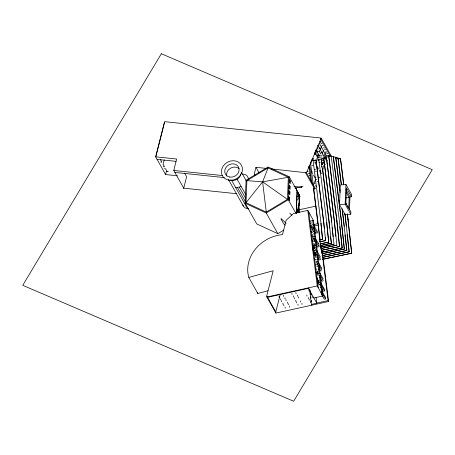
<?xml version="1.0" encoding="UTF-8"?>
<svg xmlns="http://www.w3.org/2000/svg" width="455" height="455" viewBox="0 0 455 455"><rect width="100%" height="100%" fill="white"/><g stroke="black" fill="none" stroke-linecap="round" stroke-linejoin="round"><path stroke-width="0.68" d="M283.903 230.031L277.84 233.677L256.739 223.923L245.137 203.254L246.075 180.248L268.109 166.991L289.209 176.745L299.526 195.127L298.81 212.69L299.14 212.667L297.792 210.261M246.013 202.725L246.911 180.629L268.075 167.901L288.339 177.268L287.441 199.364L266.277 212.093L246.013 202.725L262.632 181.79L268.075 167.901M295.841 213.23L288.277 199.751L289.209 176.745M288.891 193.773L288.959 192.05L289.96 191.97L289.841 194.842L288.988 193.324L289.107 190.452L289.96 191.97M289.175 188.848L289.317 185.304L290.171 186.823L290.062 189.422L289.209 187.904M289.511 182.432L289.551 179.583L290.404 181.101L290.301 183.621L289.448 182.102M289.716 197.925L289.607 200.706L288.754 199.188L288.862 196.406L289.716 197.925L288.715 198.005M296.29 212.434L296.723 212.4L296.705 212.792L296.273 212.826L297.166 190.918A32.521 28.079 -29.3 0 1 296.529 213.298M299.936 196.827L297.121 191.97L299.481 196.179M297.917 207.975L298.929 209.783L299.31 209.749L298.105 207.23M299.157 204.21L299.555 203.749L299.174 203.777M298.651 198.551L299.663 200.354L299.299 200.774M351.482 196.753L346.494 187.864L345.885 203.01L350.879 211.905L350.788 214.18L345.146 214.641L339.532 204.631L340.317 184.929L345.954 184.468L351.573 194.478L351.482 196.753L349.997 196.879L346.005 189.763M350.788 214.18L345.169 204.17L345.954 184.468M348.74 207.878L349.15 197.618L346.17 192.3M349.48 209.937L349.997 196.879M177.501 175.801L165.597 174.555L155.65 156.827L164.545 121.661L320.132 137.922L321.27 138.223L331.217 155.951L325.968 155.223L319.285 143.308M155.946 156.372L164.5 122.56M164.198 159.989L163.095 164.346L164.488 166.826L163.191 166.689M165.597 174.555L166.331 171.433M236.697 193.716L183.718 188.177L173.77 170.449L176.659 159.023L155.65 156.827M183.627 188.552L186.607 176.75L184.565 173.11M266.545 168.418L255.955 167.315L254.231 174.14L254.993 175.198M316.271 152.391L316.003 153.443L315.167 151.953M318.813 156.924L318.534 158.033L317.124 155.513L317.402 154.41M325.166 158.403L317.698 157.623L318.506 154.444L316.043 150.048M320.974 152.88L320.707 153.932L319.319 151.452L319.581 150.4M322.106 154.899L321.827 156.008L317.124 155.513M322.487 153.636L323.295 150.451M323.238 158.522L323.522 157.419M325.484 157.134L325.968 155.223M323.329 259.27L328.595 301.494L275.901 313.068L275.758 311.942L280.291 294.283M313.649 158.613L312.511 158.312L310.583 162.816L311.721 163.118M314.348 154.023L316.151 149.797L317.289 150.093M320.166 239.802L313.7 188.495L315.412 188.671L306.494 172.781L321.27 138.223M320.274 149.684L322.168 145.247L323.306 145.549M323.954 156.247L325.848 151.811L326.986 152.106M323.727 169.015L322.589 168.714L321.258 166.342L323.067 162.117L324.205 162.418M322.589 168.714L324.398 164.488L323.067 162.117M245.137 203.254L266.238 213.003L288.277 199.751M235.605 187.437L239.341 187.136L241.105 186.328M315.963 153.688L314.758 154.052L316.003 154.182M267.984 290.711L257.82 293.492L248.8 277.419L273.193 270.736L266.738 295.869L266.88 296.996L275.901 313.068M335.853 236.276L334.431 221.505L326.394 157.043L324.534 157.288L324.705 158.636L311.402 160.757M326.394 157.043L328.863 156.651L336.905 221.119L339.572 246.547L321.366 250.432L320.883 247.395M328.863 156.651L331.206 156.139L333.367 156.645L341.33 220.499L344.361 249.078L321.912 253.873M302.967 186.51L296.216 187.801L296.558 190.537M298.963 209.829L315.707 206.149L315.958 206.604M313.865 297.962L322.862 295.983L313.444 220.436L307.802 210.392L293.412 213.554L286.149 220.283L282.458 234.649A34.864 30.098 -29.3 0 0 248.8 277.419M309.946 221.204L313.444 220.436M310.458 223.166L311.658 222.899M312.687 224.736L311.487 225.003L311.999 229.098L313.415 231.623L314.615 231.356M313.882 224.542L317.891 223.661L318.147 224.116L319.672 239.739L320.189 240.667M314.069 226.05L318.119 225.162M312.17 226.999L310.97 227.261L310.128 225.76M312.903 227.523L314.104 227.261M311.999 229.098L313.199 228.837M312.807 232.101L311.607 232.363L311.044 231.362M313.836 233.938L312.636 234.2L313.182 238.574L314.598 241.093L315.798 240.831M313.347 236.469L312.153 236.731L311.311 235.235M314.052 236.725L315.252 236.463M313.182 238.574L314.382 238.306M313.922 241.065L312.721 241.332L311.88 239.831M312.443 245.37L313.347 246.513L313.165 246.951L312.443 245.37L313.347 246.513M312.801 245.541L312.619 245.979L312.773 245.495M312.488 245.734L313.398 246.906M316.373 245.427L315.173 245.694L313.757 243.169L314.36 248.032L315.776 250.557L316.976 250.295M314.53 245.933L313.33 246.195L312.767 245.194M313.427 247.167L313.108 247.054L313.597 248.532L312.778 247.224L313.228 248.026M312.83 247.617L313.006 247.173M314.36 248.032L315.56 247.77M315.099 250.477L313.637 250.739L312.949 248.601L313.626 248.749L313.444 249.943L313.819 250.278L314.479 255.42L315.679 255.158M313.626 248.749L312.949 248.601M313 249.01L313.87 250.688M313.103 249.039L313.501 249.084L313.142 250.182L313.836 251.325L313.103 249.039L313.336 249.658M313.444 249.943L313.819 250.278M313.319 251.569L314.007 251.803L313.267 251.143L313.836 251.325M316.714 256.995L315.514 257.257L314.928 252.576L316.128 252.315M317.545 254.84L316.344 255.101L314.928 252.576M316.225 259.515L315.025 259.777L314.183 258.275M316.93 259.782L318.13 259.515M317.254 261.352L316.054 261.614L317.471 264.139L318.671 263.877M315.668 264.918L316.868 264.651M316.697 266.755L317.897 266.493M318.113 269.286L319.313 269.019M317.778 275.4L317.26 271.282L318.46 271.015M317.943 273.301L316.743 273.563L315.901 272.062M319.882 273.574L318.682 273.836L317.26 271.282M319.194 277.925L320.394 277.664M320.155 284.608L318.955 284.87L318.386 280.291L319.586 280.03M319.126 282.771L317.926 283.033L317.357 278.454L316.515 276.953M321.002 282.555L319.802 282.817L318.386 280.291M266.88 296.996L317.226 285.939L322.862 295.983M267.113 297.411L308.462 288.328M320.371 287.395L321.571 287.133M321.327 294.044L322.589 293.765L325.615 299.157M316.754 303.075L328.089 300.584L328.595 301.494M309.502 288.999L311.419 304.401L316.828 303.212L308.228 287.913M319.672 239.739L322.572 239.285L319.751 239.887L321.088 248.578L336.899 245.205L334.351 221.357L326.309 156.895M319.962 241.65L325.643 240.615L320.047 241.81M320.28 243.789L328.738 242.134L320.354 243.925M320.53 245.416L331.388 243.26L320.61 245.558M320.775 246.929L334.01 244.25L320.843 247.059L320.661 245.996M321.008 248.43L336.899 245.205M321.287 250.295L339.572 246.547M321.668 252.343L342.211 247.958L321.571 252.172L321.133 248.948M321.827 253.725L344.361 249.078M322.112 255.579L346.852 250.477L322.197 255.738M323.067 257.183L349.195 251.791L323.164 257.348M322.675 259.185L351.743 253.207L322.788 259.39M262.734 181.835L288.339 177.268M345.686 197.902L349.15 197.618M339.532 204.631L345.169 204.17M289.562 181.17L290.404 181.101M289.255 186.897L290.171 186.823M297.405 192.323L297.064 192.266M296.95 196.173L297.286 196.537L296.887 196.486M296.814 199.569L297.195 199.54L297.178 199.967L296.751 199.921M299.31 200.382L299.663 200.354M296.58 205.233L296.95 205.541L296.524 205.495M296.45 208.481L296.768 208.805L296.393 208.754M299.327 209.408L298.946 209.442L298.321 208.327M242.822 204.983A7.445 6.433 -29.3 0 0 247.565 208.743L248.8 208.794M166.371 171.501L168.333 171.637M246.911 180.629L262.529 181.852M315.287 151.032L319.319 151.452M271.481 168.936L306.494 172.781M157.077 159.375L175.988 161.349M160.575 162.037L161.878 162.173L160.49 159.699M164.323 168.708L165.62 168.845L167.03 171.359M173.77 170.449L222.506 175.545M174.879 172.428L224.326 177.598M293.964 186.431L301.887 187.261L301.631 186.806M294.971 188.08L296.302 188.216M320.991 141.431L319.859 141.13L321.162 143.45L322.294 143.752M317.96 145.566L319.097 145.867M323.539 147.687L324.671 147.983M319.262 147.886L320.4 148.188M324.512 149.422L325.643 149.718M321.639 152.124L322.777 152.425M326.775 153.449L327.907 153.75M333.367 156.645L335.79 157.419L339.925 190.56M335.79 157.419L338.076 158.164L341.404 184.815M338.076 158.164L340.567 158.994L343.781 184.793M335.096 157.549L340.567 158.994M328.106 155.82L329.238 156.122M324.876 157.885L326.013 158.186M327.344 160.558L326.207 160.257L317.812 145.299M316.657 158.141L317.795 158.442M322.146 160.473L323.283 160.774M318.022 160.581L319.16 160.882M314.951 160.933L313.813 160.632L312.511 158.312M319 162.316L320.132 162.617M324.398 164.488L325.535 164.79M315.958 162.731L314.82 162.435L316.191 164.869M321.258 166.342L322.396 166.644M311.885 165.137L313.023 165.438M309.98 167.184L308.848 166.888L310.151 169.209M320.559 170.938L319.427 170.636L320.758 173.008L321.89 173.31M314.263 169.374L315.4 169.675M315.235 171.108L316.373 171.41M312.295 171.302L311.157 171.006L312.528 173.44M307.017 171.165L308.154 171.467M308.319 173.486L309.451 173.787M318.83 177.513L319.967 177.814M309.326 175.283L310.464 175.585M315.975 177.865L314.837 177.564L313.501 175.175M316.896 179.509L315.759 179.207L313.933 183.484L315.065 183.786M317.089 181.579L318.227 181.881M315.264 185.856L316.396 186.158M313.677 249.175L313.671 249.897M313.267 251.143L313.609 251.376M262.728 181.943L287.441 199.364M289.761 213.202L291.82 215.113M280.957 218.497L286.098 223.268M285.2 225.179L283.658 223.746L281.082 219.168M248.976 179.287L248.214 178.229A6.222 5.375 -29.3 0 0 242.475 174.18M320.474 138.536L330.08 155.65M317.089 147.295L318.13 149.149M316.151 149.797L317.453 152.112M318.466 153.915L319.831 156.349M345.732 203.249L346.727 205.017M347.387 206.2L348.382 207.969M315.025 152.857L317.698 157.623M347.307 213.753L351.743 253.207M317.163 166.604L318.506 168.993M344.896 213.406L346.312 226.021M342.126 208.737L344.151 226.26M333.282 156.503L341.33 220.499M328.789 156.514L336.905 221.119M305.362 172.479L314.28 188.37M313.7 188.495L314.297 189.553M323.767 158.698L331.712 221.938L323.835 158.829M322.43 168.196L329.75 228.086M328.738 242.134L326.696 222.58L328.664 242.003M315.952 159.921L324.398 228.814M301.051 186.743L301.307 187.198M322.572 239.285L320.963 223.496L322.493 239.142M297.422 191.947L299.953 196.452M298.116 194.154L299.635 196.856M317.192 233.227L314.422 228.291L313.159 228.569L312.847 226.05L314.109 225.777L317.226 231.328L317.38 232.585M298.924 203.089L299.538 204.176M314.547 231.038L315.929 233.506M318.392 243.089L318.563 243.402M318.591 243.971L315.742 238.892L314.485 239.171L314.809 241.787L316.071 241.508L318.921 246.587M298.298 207.946L299.31 209.749M297.439 210.005L298.793 212.411M297.798 210.887L298.81 212.69M297.451 210.637L298.463 212.439M316.077 244.045L317.977 247.429M296.273 212.826L297.121 190.838A32.521 28.079 -29.3 0 1 296.484 213.219M320.428 257.143L317.334 251.632L316.071 251.905L316.396 254.51L317.658 254.237L320.752 259.748M312.778 247.224L313.597 248.532M317.772 256.961L319.49 260.027M313.899 250.739L313.336 249.738L313.728 251.433L313.091 249.767M313.637 253.918L314.479 255.42M321.89 268.547L318.745 262.933L317.482 263.212L317.772 265.515L319.029 265.237L321.861 270.287M319.029 267.756L320.917 271.123M323.221 279.051L320.047 273.392L318.784 273.671L319.069 275.929L320.326 275.65L323.186 280.741M320.656 278.756L322.242 281.582M255.955 167.315L259.043 172.815M324.677 291.217L321.583 285.7L320.32 285.979L320.081 284.028L321.338 283.755L324.438 289.272L324.597 290.569M321.355 287.816L323.42 291.496M322.333 295.841L324.352 299.43M266.238 213.003L277.84 233.677M241.525 172.399L246.377 181.039M311.419 304.401L311.857 305.174M237.135 179.247L245.888 194.848M239.341 187.136L245.49 198.09M237.464 187.511L245.319 201.514M231.635 180.356L247.565 208.743M228.421 179.458L243.311 205.996M267.085 296.484L275.758 311.942M315.662 268.404L316.225 269.417M313.33 248.987L313.563 249.613M319.916 241.298L319.979 241.685M320.189 243.01L320.326 243.869M320.417 244.443L320.587 245.512M347.483 214.447L348.126 219.594M340.454 158.795L343.707 184.867M345.078 214.271L345.777 219.884M337.985 157.999L341.307 184.65M342.296 209.596L343.616 220.169M335.705 157.265L340.101 192.516M331.206 156.139L339.339 220.772L342.211 247.958M321.378 159.222L322.077 164.835M322.51 168.339L329.249 222.336M321.293 159.079L321.992 164.687M318.824 159.472L326.77 222.717M316.037 160.08L323.909 223.195M313.091 160.387L321.048 223.644M322.669 253.987L322.834 255.306M322.999 256.626L323.249 258.611M321.816 249.823L321.992 251.228M321.56 248.254L328.089 300.584M310.532 163.083L313.393 186.01M313.421 187.835L317.891 223.661M309.667 165.364L311.857 182.916M318.909 244.534L319.154 246.496M325.53 298.503L325.365 297.195L322.345 291.803L321.082 292.082L321.247 293.39M308.934 166.217L310.754 180.811M312.699 220.601L313.364 225.936M313.677 228.456L315.002 239.057M315.326 241.673L316.589 251.791M316.913 254.396L318 263.098M318.29 265.401L319.302 273.557M319.586 275.815L320.599 283.92M320.838 285.865L321.6 291.968M321.844 293.93L322.055 295.591M313.336 247.008L313.461 247.975M308.803 212.178L318.227 287.725M313.176 248.549L313.228 248.959M313.495 251.097L313.546 251.518M312.67 245.319L312.716 245.683M307.802 210.392L317.226 285.939M316.054 297.473L316.816 303.218M312.676 296.575L312.818 297.707M311.26 294.055L311.402 295.181M309.929 289.75L310.105 291.154M310.23 292.218L310.543 294.658M310.805 296.762L310.981 298.161M311.243 300.266L311.419 301.671M310.447 301.449L310.589 302.575M298.685 207.577L299.305 212.559M308.826 289.716L308.968 290.842M309.093 299.032L309.229 300.163M308.257 297.547L308.399 298.679M306.841 295.022L306.983 296.154M301.938 303.314L302.08 304.446M300.584 300.903L300.727 302.029M298.338 296.893L298.474 298.019M297.303 295.056L297.445 296.182M297.945 304.196L298.088 305.322M295.904 292.554L296.04 293.685M296.592 301.779L296.734 302.905M295.756 300.294L295.898 301.42M294.339 297.769L294.482 298.901M293.31 295.932L293.452 297.064M291.905 293.429L292.047 294.561M289.562 306.033L289.704 307.165M288.208 303.622L288.351 304.748M287.378 302.137L287.514 303.263M285.962 299.612L286.098 300.738M284.927 297.775L285.069 298.901M285.063 307.023L285.205 308.154M283.528 295.272L283.664 296.404M283.71 304.605L283.846 305.737M282.873 303.121L283.016 304.253M281.457 300.601L281.599 301.728M280.428 298.764L280.57 299.89M279.023 296.262L279.165 297.388M262.626 182.006L266.277 212.093M351.63 253.008L348.012 219.39M349.195 251.791L345.686 219.719M347.114 234.626L349.104 251.626M346.852 250.477L343.531 220.015M344.958 234.899L346.767 250.318M344.281 248.936L341.25 220.356M342.114 247.787L339.766 226.596M339.493 246.411L336.831 220.976M334.01 244.25L332.144 227.619M331.388 243.26L329.164 222.188M330.58 236.901L331.308 243.112M325.643 240.615L323.823 223.035M325.234 237.681L325.558 240.456M333.128 236.68L331.638 221.807M257.82 293.492A34.864 30.098 -29.3 0 1 257.479 292.201M240.923 173.764A7.445 6.433 -29.3 0 1 230.469 180.055M226.726 176.057A7.445 6.433 -29.3 0 1 230.389 168.293A7.445 6.433 -29.3 0 1 239.051 168.646M161.343 53.753L22.75 285.336L293.651 401.247L432.25 169.669L161.343 53.753M228.814 180.1A10.869 9.384 -29.3 0 0 242.185 167.15A10.869 9.384 -29.3 0 0 224.759 164.221A10.869 9.384 -29.3 0 0 228.814 180.1M229.792 177.075A7.445 6.433 -29.3 0 0 238.955 168.196A7.445 6.433 -29.3 0 0 227.011 166.194A7.445 6.433 -29.3 0 0 229.792 177.075"/></g></svg>
